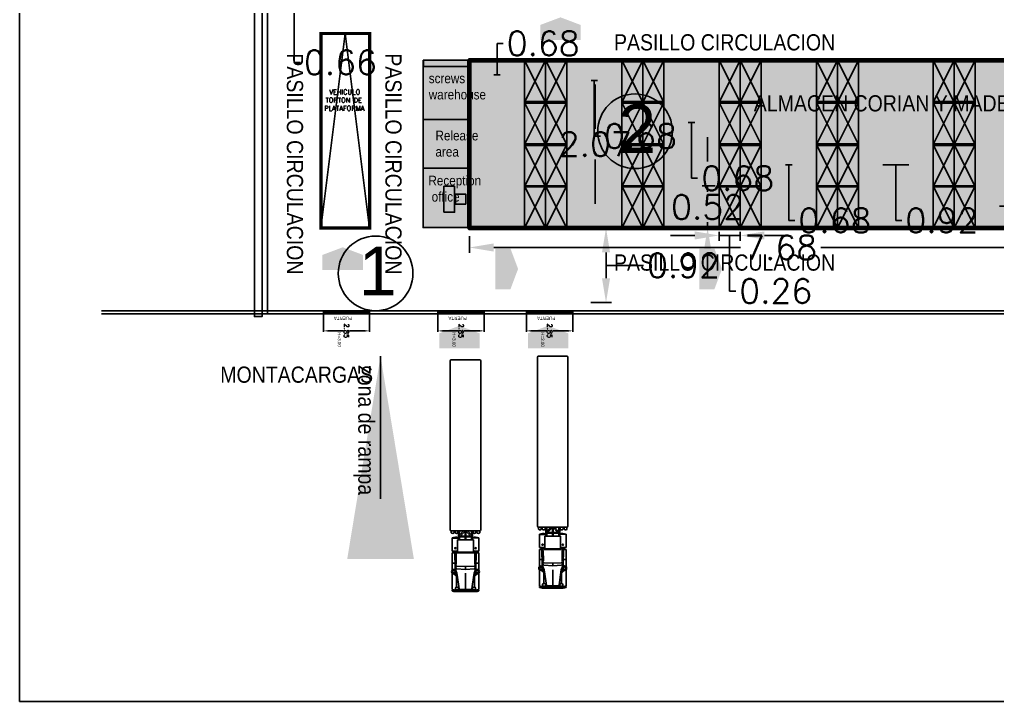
# Model space of a CAD drawing. Header units: millimetres. Extents: x 27 to 199, y 478 to 592.
# Drawn here: x 26.5 to 86.8, y 478 to 520.1 of the extents above; entities that cross this region are included whole.
import ezdxf

# ---------------------------------------------------------------- set-up
doc = ezdxf.new("R2010")
doc.units = ezdxf.units.MM
doc.linetypes.add('DASHDOT', pattern=[25.4, 12.7, -6.35, 0, -6.35])
for name, color, linetype in [('1- 3', 3, 'Continuous'), ('1- muro de carga', 5, 'Continuous'), ('8 flmat', 1, 'Continuous'), ('8 hatch 2', 104, 'Continuous'), ('8 text 1', 7, 'Continuous'), ('DIM GENERAL', 1, 'Continuous'), ('dim-75', 2, 'Continuous'), ('ejes', 140, 'DASHDOT'), ('LINEA LIMITE DE ZONIFICACION', 2, 'Continuous')]:
    doc.layers.add(name, color=color, linetype=linetype)
doc.styles.add('ARRAY BASE$0$Standard', font='arial.ttf')
doc.styles.get("Standard").update_dxf_attribs({"font": 'arial.ttf'})
doc.styles.add('TEXTO GENERAL', font='tt0009m_.ttf', dxfattribs={"width": 0.9, "height": 1})
doc.styles.add('TEXTOS', font='romans.shx')
doc.dimstyles.new('DIM-75P', dxfattribs={"dimtxt": 0.3, "dimasz": 0.3, "dimexe": 0.0675, "dimexo": 0.0468, "dimgap": 0.0375, "dimtad": 0, "dimtih": 1, "dimtoh": 1, "dimzin": 0, "dimdsep": 46, "dimtxsty": 'TEXTOS', "dimcen": 0.3, "dimclrd": 1, "dimclre": 1, "dimclrt": 2, "dimadec": 0, "dimazin": 0, "dimtfac": 1, "dimtmove": 1, "dimatfit": 3, "dimldrblk": 'flecha', "dimfxl": 0.045, "dimtolj": 1, "dimtzin": 0, "dimlwd": -1, "dimlwe": -1, "dimarcsym": 0})
doc.dimstyles.new('ISO-25', dxfattribs={"dimtxt": 2.5, "dimasz": 2.5, "dimexe": 1.25, "dimexo": 0.625, "dimtad": 1, "dimtxsty": 'Standard', "dimcen": 2.5, "dimadec": 0, "dimazin": 0, "dimtfac": 1, "dimtmove": 0, "dimatfit": 3, "dimfxl": 1, "dimarcsym": 0})

# ---------------------------------------------------------------- blocks, each defined once
blk = doc.blocks.new('*D5')
at = {"layer": 'Defpoints', "color": 0, "ltscale": 0.01, "transparency": 16777216}
for p in [(1.352, 1.243), (-1.5, 0.15), (1.352, 0.15)]:
    blk.add_point(p, dxfattribs=at)
at = {"layer": 'DIM GENERAL', "color": 1, "ltscale": 0.01, "transparency": 16777216}
for p, q in [((-1.5, 0.197), (-1.5, 1.31)), ((-1.2, 1.243), (-0.261, 1.243)), ((1.052, 1.243), (0.114, 1.243)), ((1.352, 0.197), (1.352, 1.31))]:
    blk.add_line(p, q, dxfattribs=at)
for points in [[(-1.2, 1.193), (-1.2, 1.293), (-1.5, 1.243)], [(1.052, 1.193), (1.052, 1.293), (1.352, 1.243)]]:
    blk.add_solid(points, dxfattribs=at)
at = {"layer": 'DIM GENERAL', "color": 2, "ltscale": 0.01, "transparency": 16777216, "insert": (-0.074, 1.243), "char_height": 0.3, "attachment_point": 5, "rotation": 90, "style": 'TEXTOS'}
blk.add_mtext('\\A1;2.85', dxfattribs=at)
blk = doc.blocks.new('flecha')
at = {"ltscale": 6}
for points in [[(-0.021, 0.03), (-0.106, 0.13), (-0.124, 0.055), (-0.124, 0.212)], [(-0.021, -0.03), (-0.106, -0.13), (-0.124, -0.055), (-0.124, -0.212)]]:
    blk.add_hatch(color=256, dxfattribs=at).paths.add_polyline_path(points)
for p, q in [((0.009, -0.017), (-0.137, 0.242)), ((0.009, 0.017), (-0.137, -0.242)), ((-0.127, 0.244), (-0.127, 0.025)), ((-0.127, 0.025), (-0.104, 0.122)), ((0, 0), (-0.104, 0.122)), ((0, 0), (-0.104, -0.122)), ((-0.127, -0.025), (-0.127, -0.244)), ((-0.127, -0.025), (-0.104, -0.122))]:
    blk.add_line(p, q, dxfattribs=at)
for points in [[(-0.021, 0.03), (-0.106, 0.13), (-0.124, 0.055), (-0.124, 0.212)], [(-0.021, -0.03), (-0.106, -0.13), (-0.124, -0.055), (-0.124, -0.212)]]:
    blk.add_lwpolyline(points, close=True, dxfattribs=at)
blk = doc.blocks.new('*D42')
at = {"layer": 'Defpoints', "color": 0, "ltscale": 0.01, "transparency": 16777216}
for p in [(45.098, 521.487), (41.798, 521.162), (41.798, 520.845)]:
    blk.add_point(p, dxfattribs=at)
at = {"layer": 'DIM GENERAL', "color": 1, "ltscale": 0.01, "transparency": 16777216}
for p, q in [((40.298, 520.845), (38.798, 520.845)), ((41.798, 520.928), (41.798, 520.507)), ((45.098, 520.845), (41.798, 520.845)), ((45.098, 520.845), (41.798, 520.845)), ((43.448, 520.845), (43.448, 517.413)), ((45.098, 521.253), (45.098, 520.507)), ((46.598, 520.845), (48.098, 520.845)), ((43.448, 517.413), (43.823, 517.413))]:
    blk.add_line(p, q, dxfattribs=at)
for points in [[(40.298, 521.095), (40.298, 520.595), (41.798, 520.845)], [(46.598, 521.095), (46.598, 520.595), (45.098, 520.845)]]:
    blk.add_solid(points, dxfattribs=at)
at = {"layer": 'DIM GENERAL', "color": 2, "ltscale": 0.01, "transparency": 16777216, "insert": (46.296, 517.413), "char_height": 1.5, "attachment_point": 5, "style": 'TEXTOS'}
blk.add_mtext('\\A1;0.66', dxfattribs=at)
blk = doc.blocks.new('*D43')
at = {"layer": 'Defpoints', "color": 0, "ltscale": 0.01, "transparency": 16777216}
for p in [(63.418, 507.195), (61.502, 502.597), (62.683, 502.597)]:
    blk.add_point(p, dxfattribs=at)
at = {"layer": 'LINEA LIMITE DE ZONIFICACION', "color": 1, "ltscale": 0.01, "transparency": 16777216}
for p, q in [((63.184, 507.195), (62.345, 507.195)), ((62.683, 505.695), (62.683, 504.097)), ((62.683, 504.896), (64.614, 504.896)), ((64.614, 504.896), (64.989, 504.896)), ((61.736, 502.597), (63.02, 502.597))]:
    blk.add_line(p, q, dxfattribs=at)
for points in [[(62.433, 505.695), (62.933, 505.695), (62.683, 507.195)], [(62.433, 504.097), (62.933, 504.097), (62.683, 502.597)]]:
    blk.add_solid(points, dxfattribs=at)
at = {"layer": 'LINEA LIMITE DE ZONIFICACION', "color": 2, "ltscale": 0.01, "transparency": 16777216, "insert": (67.462, 504.896), "char_height": 1.5, "attachment_point": 5, "style": 'TEXTOS'}
blk.add_mtext('\\A1;0.92', dxfattribs=at)
blk = doc.blocks.new('ARRAY BASE$0$TRAILER')
for p, q in [((3139.685, 2347.595), (3139.685, 2358.025)), ((3139.744, 2358.083), (3141.501, 2358.083)), ((3141.56, 2347.595), (3141.56, 2358.025)), ((3139.744, 2347.537), (3141.501, 2347.537)), ((3139.744, 2347.411), (3139.744, 2347.537)), ((3139.919, 2347.411), (3139.919, 2347.537)), ((3139.978, 2347.411), (3139.978, 2347.537)), ((3140.154, 2347.411), (3140.154, 2347.537)), ((3140.193, 2347.537), (3140.193, 2346.99)), ((3140.251, 2346.99), (3140.251, 2347.537)), ((3140.251, 2347.262), (3140.506, 2347.537)), ((3140.305, 2347.205), (3140.623, 2347.548)), ((3140.603, 2347.205), (3140.603, 2347.527)), ((3140.623, 2347.548), (3140.94, 2347.205)), ((3140.642, 2347.205), (3140.642, 2347.527)), ((3140.739, 2347.537), (3140.994, 2347.262)), ((3140.994, 2347.537), (3140.994, 2346.99)), ((3141.052, 2347.537), (3141.052, 2346.99)), ((3141.091, 2347.411), (3141.091, 2347.537)), ((3141.267, 2347.411), (3141.267, 2347.537)), ((3141.326, 2347.411), (3141.326, 2347.537)), ((3141.501, 2347.411), (3141.501, 2347.537)), ((3139.802, 2347.107), (3139.802, 2346.287)), ((3139.802, 2347.088), (3140.193, 2347.088)), ((3140.134, 2346.209), (3140.134, 2346.99)), ((3141.111, 2346.99), (3140.134, 2346.99)), ((3140.994, 2347.205), (3140.251, 2347.205)), ((3140.251, 2347.166), (3140.994, 2347.166)), ((3140.603, 2347.166), (3140.603, 2346.99)), ((3140.642, 2346.99), (3140.642, 2347.166)), ((3141.052, 2347.107), (3141.443, 2347.107)), ((3141.111, 2346.209), (3141.111, 2346.99)), ((3141.443, 2347.107), (3141.443, 2346.287)), ((3140.134, 2346.287), (3139.802, 2346.287)), ((3141.443, 2346.287), (3141.111, 2346.287)), ((3139.958, 2346.17), (3139.802, 2346.17)), ((3139.802, 2345.113), (3139.802, 2346.17)), ((3141.287, 2346.209), (3139.958, 2346.209)), ((3139.958, 2346.209), (3139.978, 2345.193)), ((3139.999, 2346.111), (3140.013, 2345.419)), ((3139.999, 2346.111), (3140.038, 2346.111)), ((3140.038, 2346.111), (3140.05, 2345.494)), ((3141.169, 2346.17), (3140.076, 2346.17)), ((3141.207, 2346.111), (3141.195, 2345.494)), ((3141.246, 2346.111), (3141.207, 2346.111)), ((3141.246, 2346.111), (3141.232, 2345.419)), ((3141.287, 2346.209), (3141.267, 2345.193)), ((3141.443, 2346.17), (3141.287, 2346.17)), ((3141.443, 2346.17), (3141.443, 2345.113)), ((3139.958, 2345.545), (3139.802, 2345.545)), ((3139.978, 2345.193), (3140.095, 2344.92)), ((3140.05, 2345.494), (3140.013, 2345.419)), ((3140.056, 2345.388), (3140.017, 2345.31)), ((3140.017, 2345.31), (3140.037, 2345.232)), ((3140.037, 2345.232), (3140.076, 2345.193)), ((3140.056, 2345.388), (3140.095, 2345.349)), ((3140.623, 2345.154), (3140.076, 2345.193)), ((3140.095, 2345.349), (3140.623, 2345.33)), ((3141.15, 2345.349), (3140.623, 2345.33)), ((3140.623, 2345.33), (3140.623, 2345.154)), ((3140.623, 2345.33), (3140.623, 2345.154)), ((3140.623, 2345.154), (3141.169, 2345.193)), ((3141.189, 2345.388), (3141.15, 2345.349)), ((3141.267, 2345.193), (3141.15, 2344.92)), ((3141.208, 2345.232), (3141.169, 2345.193)), ((3141.189, 2345.388), (3141.228, 2345.31)), ((3141.195, 2345.494), (3141.232, 2345.419)), ((3141.228, 2345.31), (3141.208, 2345.232)), ((3141.443, 2345.545), (3141.287, 2345.545)), ((3139.802, 2343.924), (3139.802, 2344.922)), ((3139.9, 2344.881), (3140.126, 2344.707)), ((3140.109, 2344.824), (3139.998, 2344.92)), ((3140.076, 2344.06), (3140.076, 2344.744)), ((3140.095, 2344.92), (3140.251, 2343.826)), ((3140.623, 2343.924), (3140.623, 2344.92)), ((3141.15, 2344.92), (3140.994, 2343.826)), ((3141.345, 2344.881), (3141.12, 2344.707)), ((3141.136, 2344.824), (3141.248, 2344.92)), ((3141.169, 2344.06), (3141.169, 2344.744)), ((3141.443, 2344.922), (3141.443, 2343.924)), ((3139.802, 2343.884), (3139.802, 2343.826)), ((3139.998, 2343.982), (3139.998, 2343.904)), ((3139.998, 2343.904), (3140.193, 2343.904)), ((3140.248, 2343.845), (3139.998, 2343.845)), ((3140.076, 2344.06), (3140.115, 2344.06)), ((3140.193, 2343.982), (3140.193, 2343.904)), ((3140.193, 2343.963), (3140.229, 2343.963)), ((3141.009, 2343.924), (3140.236, 2343.924)), ((3140.997, 2343.845), (3141.248, 2343.845)), ((3141.052, 2343.963), (3141.016, 2343.963)), ((3141.052, 2343.982), (3141.052, 2343.904)), ((3141.248, 2343.904), (3141.052, 2343.904)), ((3141.169, 2344.06), (3141.13, 2344.06)), ((3141.248, 2343.982), (3141.248, 2343.904)), ((3141.443, 2343.884), (3141.443, 2343.826)), ((3141.248, 2343.787), (3139.998, 2343.787)), ((3140.251, 2343.826), (3140.994, 2343.826))]:
    blk.add_line(p, q)
for centre, radius in [((3139.998, 2346.463), 0.0391), ((3141.248, 2346.463), 0.0391), ((3139.9, 2345.017), 0.137), ((3139.9, 2345.017), 0.0781), ((3141.345, 2345.017), 0.137), ((3141.345, 2345.017), 0.0781), ((3140.623, 2343.865), 0.0391)]:
    blk.add_circle(centre, radius)
for centre, radius, start, end in [((3139.744, 2358.025), 0.0586, 90, 180), ((3141.501, 2358.025), 0.0586, 0, 90), ((3139.744, 2347.595), 0.0586, 180, 270), ((3141.501, 2347.595), 0.0586, 270, 0), ((3139.832, 2347.491), 0.118, 222.07502, 317.92498), ((3140.037, 2346.424), 0.723, 77.51311, 108.92464), ((3140.066, 2347.491), 0.118, 222.07502, 317.92498), ((3141.208, 2346.424), 0.723, 71.07536, 102.48689), ((3141.179, 2347.491), 0.118, 222.07502, 317.92498), ((3141.414, 2347.491), 0.118, 222.07502, 317.92498), ((3140.037, 2346.97), 0.723, 251.07536, 277.76643), ((3141.208, 2346.97), 0.723, 262.23357, 288.92464), ((3139.939, 2344.143), 0.259, 238.10921, 283.0861), ((3140.144, 2345.086), 1.249, 254.11615, 263.26399), ((3140.076, 2343.982), 0.0781, 90, 180), ((3140.046, 2343.933), 0.0488, 216.8699, 323.1301), ((3140.144, 2343.933), 0.0488, 216.8699, 323.1301), ((3140.115, 2343.982), 0.0781, 0, 90), ((3141.13, 2343.982), 0.0781, 90, 180), ((3141.101, 2343.933), 0.0488, 216.8699, 323.1301), ((3141.199, 2343.933), 0.0488, 216.8699, 323.1301), ((3141.169, 2343.982), 0.0781, 0, 90), ((3141.306, 2344.143), 0.259, 256.9139, 301.89079), ((3141.101, 2345.086), 1.249, 276.73601, 285.88385), ((3140.144, 2345.027), 1.249, 254.11615, 263.26399), ((3141.101, 2345.027), 1.249, 276.73601, 285.88385)]:
    blk.add_arc(centre, radius, start, end)
blk = doc.blocks.new('*D50')
at = {"layer": 'Defpoints', "color": 0, "ltscale": 0.01, "transparency": 16777216}
for p in [(54.258, 506.923), (92.66, 506.896), (54.258, 505.998)]:
    blk.add_point(p, dxfattribs=at)
at = {"layer": 'LINEA LIMITE DE ZONIFICACION', "color": 1, "ltscale": 0.01, "transparency": 16777216}
for p, q in [((54.258, 506.689), (54.258, 505.661)), ((92.66, 506.662), (92.66, 505.661)), ((55.758, 505.998), (70.986, 505.998)), ((91.16, 505.998), (75.932, 505.998))]:
    blk.add_line(p, q, dxfattribs=at)
for points in [[(55.758, 506.248), (55.758, 505.748), (54.258, 505.998)], [(91.16, 506.248), (91.16, 505.748), (92.66, 505.998)]]:
    blk.add_solid(points, dxfattribs=at)
at = {"layer": 'LINEA LIMITE DE ZONIFICACION', "color": 2, "ltscale": 0.01, "transparency": 16777216, "insert": (73.459, 505.998), "char_height": 1.5, "attachment_point": 5, "style": 'TEXTOS'}
blk.add_mtext('\\A1;7.68', dxfattribs=at)
blk = doc.blocks.new('*D51')
at = {"layer": 'Defpoints', "color": 0, "ltscale": 2, "transparency": 16777216}
for p in [(60.648, 517.547), (60.648, 507.197), (62.014, 507.197)]:
    blk.add_point(p, dxfattribs=at)
at = {"layer": 'dim-75', "color": 1, "ltscale": 2, "transparency": 16777216}
for p, q in [((60.882, 517.547), (62.351, 517.547)), ((62.014, 516.047), (62.014, 513.31)), ((62.014, 508.697), (62.014, 511.435)), ((60.882, 507.197), (62.351, 507.197))]:
    blk.add_line(p, q, dxfattribs=at)
for points in [[(61.764, 516.047), (62.264, 516.047), (62.014, 517.547)], [(61.764, 508.697), (62.264, 508.697), (62.014, 507.197)]]:
    blk.add_solid(points, dxfattribs=at)
at = {"layer": 'dim-75', "color": 2, "ltscale": 2, "transparency": 16777216, "insert": (62.014, 512.372), "char_height": 1.5, "attachment_point": 5, "style": 'TEXTOS'}
blk.add_mtext('\\A1;2.07', dxfattribs=at)
blk = doc.blocks.new('ARRAY BASE$0$Rack madera')
for p, q in [((0.002, 0.002), (0.002, 1.302)), ((0.002, 1.302), (0.052, 1.302)), ((2.602, 1.302), (0.002, 0.002)), ((0.002, 1.302), (2.602, 0.002)), ((2.552, 1.302), (0.052, 1.302)), ((0.052, 1.302), (0.052, 0.002)), ((2.552, 0.002), (2.552, 1.302)), ((2.602, 1.302), (2.552, 1.302)), ((2.602, 0.002), (2.602, 1.302)), ((0.052, 0.002), (0.002, 0.002)), ((0.052, 0.002), (2.552, 0.002)), ((2.552, 0.002), (2.602, 0.002))]:
    blk.add_line(p, q)
blk = doc.blocks.new('*D52')
at = {"layer": 'Defpoints', "color": 0, "ltscale": 2, "transparency": 16777216}
for p in [(54.258, 516.639), (57.658, 516.656), (57.658, 516.639)]:
    blk.add_point(p, dxfattribs=at)
at = {"layer": 'dim-75', "color": 1, "ltscale": 2, "transparency": 16777216}
for p, q in [((55.958, 516.656), (55.958, 518.587)), ((55.958, 518.587), (56.333, 518.587)), ((54.258, 516.873), (54.258, 516.993)), ((55.758, 516.656), (56.158, 516.656)), ((57.658, 516.873), (57.658, 516.993))]:
    blk.add_line(p, q, dxfattribs=at)
for points in [[(55.758, 516.906), (55.758, 516.406), (54.258, 516.656)], [(56.158, 516.906), (56.158, 516.406), (57.658, 516.656)]]:
    blk.add_solid(points, dxfattribs=at)
at = {"layer": 'dim-75', "color": 2, "ltscale": 2, "transparency": 16777216, "insert": (58.806, 518.587), "char_height": 1.5, "attachment_point": 5, "style": 'TEXTOS'}
blk.add_mtext('\\A1;0.68', dxfattribs=at)
blk = doc.blocks.new('*D53')
at = {"layer": 'Defpoints', "color": 0, "ltscale": 2, "transparency": 16777216}
for p in [(60.258, 516.656), (63.658, 516.656), (63.658, 516.303)]:
    blk.add_point(p, dxfattribs=at)
at = {"layer": 'dim-75', "color": 1, "ltscale": 2, "transparency": 16777216}
for p, q in [((60.258, 516.422), (60.258, 515.965)), ((61.758, 516.303), (62.158, 516.303)), ((61.958, 516.303), (61.958, 512.871)), ((63.658, 516.422), (63.658, 515.965)), ((61.958, 512.871), (62.333, 512.871))]:
    blk.add_line(p, q, dxfattribs=at)
for points in [[(61.758, 516.553), (61.758, 516.053), (60.258, 516.303)], [(62.158, 516.553), (62.158, 516.053), (63.658, 516.303)]]:
    blk.add_solid(points, dxfattribs=at)
at = {"layer": 'dim-75', "color": 2, "ltscale": 2, "transparency": 16777216, "insert": (64.806, 512.871), "char_height": 1.5, "attachment_point": 5, "style": 'TEXTOS'}
blk.add_mtext('\\A1;0.68', dxfattribs=at)
blk = doc.blocks.new('*D54')
at = {"layer": 'Defpoints', "color": 0, "ltscale": 2, "transparency": 16777216}
for p in [(66.258, 514.056), (69.658, 514.056), (69.658, 513.703)]:
    blk.add_point(p, dxfattribs=at)
at = {"layer": 'dim-75', "color": 1, "ltscale": 2, "transparency": 16777216}
for p, q in [((66.258, 513.822), (66.258, 513.365)), ((67.758, 513.703), (68.158, 513.703)), ((67.958, 513.703), (67.958, 510.271)), ((69.658, 513.822), (69.658, 513.365)), ((67.958, 510.271), (68.333, 510.271))]:
    blk.add_line(p, q, dxfattribs=at)
for points in [[(67.758, 513.953), (67.758, 513.453), (66.258, 513.703)], [(68.158, 513.953), (68.158, 513.453), (69.658, 513.703)]]:
    blk.add_solid(points, dxfattribs=at)
at = {"layer": 'dim-75', "color": 2, "ltscale": 2, "transparency": 16777216, "insert": (70.806, 510.271), "char_height": 1.5, "attachment_point": 5, "style": 'TEXTOS'}
blk.add_mtext('\\A1;0.68', dxfattribs=at)
blk = doc.blocks.new('*D55')
at = {"layer": 'Defpoints', "color": 0, "ltscale": 2, "transparency": 16777216}
for p in [(72.258, 511.456), (75.658, 511.456), (75.658, 511.103)]:
    blk.add_point(p, dxfattribs=at)
at = {"layer": 'dim-75', "color": 1, "ltscale": 2, "transparency": 16777216}
for p, q in [((72.258, 511.222), (72.258, 510.765)), ((73.758, 511.103), (74.158, 511.103)), ((73.958, 511.103), (73.958, 507.671)), ((75.658, 511.222), (75.658, 510.765)), ((73.958, 507.671), (74.333, 507.671))]:
    blk.add_line(p, q, dxfattribs=at)
for points in [[(73.758, 511.353), (73.758, 510.853), (72.258, 511.103)], [(74.158, 511.353), (74.158, 510.853), (75.658, 511.103)]]:
    blk.add_solid(points, dxfattribs=at)
at = {"layer": 'dim-75', "color": 2, "ltscale": 2, "transparency": 16777216, "insert": (76.806, 507.671), "char_height": 1.5, "attachment_point": 5, "style": 'TEXTOS'}
blk.add_mtext('\\A1;0.68', dxfattribs=at)
blk = doc.blocks.new('*D56')
at = {"layer": 'Defpoints', "color": 0, "ltscale": 2, "transparency": 16777216}
for p in [(78.258, 511.456), (82.858, 511.456), (82.858, 511.103)]:
    blk.add_point(p, dxfattribs=at)
at = {"layer": 'dim-75', "color": 1, "ltscale": 2, "transparency": 16777216}
for p, q in [((78.258, 511.222), (78.258, 510.765)), ((79.758, 511.103), (81.358, 511.103)), ((80.558, 511.103), (80.558, 507.671)), ((82.858, 511.222), (82.858, 510.765)), ((80.558, 507.671), (80.933, 507.671))]:
    blk.add_line(p, q, dxfattribs=at)
for points in [[(79.758, 511.353), (79.758, 510.853), (78.258, 511.103)], [(81.358, 511.353), (81.358, 510.853), (82.858, 511.103)]]:
    blk.add_solid(points, dxfattribs=at)
at = {"layer": 'dim-75', "color": 2, "ltscale": 2, "transparency": 16777216, "insert": (83.406, 507.671), "char_height": 1.5, "attachment_point": 5, "style": 'TEXTOS'}
blk.add_mtext('\\A1;0.92', dxfattribs=at)
blk = doc.blocks.new('*D57')
at = {"layer": 'Defpoints', "color": 0, "ltscale": 2, "transparency": 16777216}
for p in [(85.458, 508.906), (90.058, 508.906), (90.058, 508.553)]:
    blk.add_point(p, dxfattribs=at)
at = {"layer": 'dim-75', "color": 1, "ltscale": 2, "transparency": 16777216}
for p, q in [((85.458, 508.672), (85.458, 508.215)), ((90.058, 508.672), (90.058, 508.215)), ((86.958, 508.553), (88.558, 508.553)), ((87.758, 508.553), (87.758, 505.121)), ((87.758, 505.121), (88.133, 505.121))]:
    blk.add_line(p, q, dxfattribs=at)
for points in [[(86.958, 508.803), (86.958, 508.303), (85.458, 508.553)], [(88.558, 508.803), (88.558, 508.303), (90.058, 508.553)]]:
    blk.add_solid(points, dxfattribs=at)
at = {"layer": 'dim-75', "color": 2, "ltscale": 2, "transparency": 16777216, "insert": (90.607, 505.121), "char_height": 1.5, "attachment_point": 5, "style": 'TEXTOS'}
blk.add_mtext('\\A1;0.92', dxfattribs=at)
blk = doc.blocks.new('*D58')
at = {"layer": 'Defpoints', "color": 0, "ltscale": 2, "transparency": 16777216}
for p in [(69.658, 509.797), (68.95, 507.195), (69.656, 507.195)]:
    blk.add_point(p, dxfattribs=at)
at = {"layer": 'ejes', "color": 1, "ltscale": 2, "transparency": 16777216}
for p, q in [((68.95, 511.297), (68.95, 512.797)), ((69.424, 509.797), (68.612, 509.797)), ((68.95, 509.797), (68.95, 509.434)), ((68.95, 507.195), (68.95, 507.559)), ((69.422, 507.195), (68.612, 507.195)), ((68.95, 505.695), (68.95, 504.195))]:
    blk.add_line(p, q, dxfattribs=at)
for points in [[(68.7, 511.297), (69.2, 511.297), (68.95, 509.797)], [(68.7, 505.695), (69.2, 505.695), (68.95, 507.195)]]:
    blk.add_solid(points, dxfattribs=at)
at = {"layer": 'ejes', "color": 2, "ltscale": 2, "transparency": 16777216, "insert": (68.95, 508.496), "char_height": 1.5, "attachment_point": 5, "style": 'TEXTOS'}
blk.add_mtext('\\A1;0.52', dxfattribs=at)
blk = doc.blocks.new('*D59')
at = {"layer": 'Defpoints', "color": 0, "ltscale": 2, "transparency": 16777216}
for p in [(69.656, 507.195), (70.956, 507.195), (69.656, 506.741)]:
    blk.add_point(p, dxfattribs=at)
at = {"layer": 'ejes', "color": 1, "ltscale": 2, "transparency": 16777216}
for p, q in [((69.656, 506.961), (69.656, 506.403)), ((70.956, 506.961), (70.956, 506.403)), ((68.156, 506.741), (66.656, 506.741)), ((70.956, 506.741), (69.656, 506.741)), ((70.956, 506.741), (69.656, 506.741)), ((70.306, 506.741), (70.306, 503.31)), ((72.456, 506.741), (73.956, 506.741)), ((70.306, 503.31), (70.681, 503.31))]:
    blk.add_line(p, q, dxfattribs=at)
for points in [[(68.156, 506.991), (68.156, 506.491), (69.656, 506.741)], [(72.456, 506.991), (72.456, 506.491), (70.956, 506.741)]]:
    blk.add_solid(points, dxfattribs=at)
at = {"layer": 'ejes', "color": 2, "ltscale": 2, "transparency": 16777216, "insert": (73.154, 503.31), "char_height": 1.5, "attachment_point": 5, "style": 'TEXTOS'}
blk.add_mtext('\\A1;0.26', dxfattribs=at)
blk = doc.blocks.new('*E60')
at = {"layer": '8 hatch 2', "ltscale": 2, "transparency": 33554483}
h = blk.add_hatch(color=130, dxfattribs=at)
h.dxf.hatch_style = 1
h.paths.add_polyline_path([(50.862, 15.452), (50.86, 15.452), (9.612, 15.452), (9.612, 5.127), (50.862, 5.104)])
at = {"layer": '8 hatch 2', "ltscale": 2}
for p, q in [((3.3, 5.102), (4.8, 17.102)), ((4.8, 17.102), (6.3, 5.102))]:
    blk.add_line(p, q, dxfattribs=at)
at = {"layer": '8 hatch 2', "ltscale": 2, "const_width": 0.2}
blk.add_lwpolyline([(6.3, 5.102), (3.3, 5.102), (3.3, 17.102), (6.3, 17.102)], close=True, dxfattribs=at)
at = {"layer": '8 text 1', "ltscale": 2}
for centre in [(22.677, 11.07), (6.669, 2.304)]:
    blk.add_circle(centre, 2.304, dxfattribs=at)
for s, p in [('2', (21.634, 9.727)), ('1', (5.627, 0.961))]:
    blk.add_text(s, height=3, dxfattribs=at).set_placement(p)
blk = doc.blocks.new('ARRAY BASE$0$PUERTA TRANSICION')
at = {"color": 1}
for points in [[(-1.5, 0), (1.352, 0), (1.352, 0.15), (-1.5, 0.15)], [(1.352, 0.05), (1.352, 0.1), (-1.5, 0.1), (-1.5, 0.05)]]:
    blk.add_lwpolyline(points, close=True, dxfattribs=at)
at = {"color": 2, "ltscale": 0.01, "insert": (0.263, 1.323), "char_height": 0.2, "attachment_point": 1, "rotation": 90}
blk.add_mtext_dynamic_manual_height_columns('H=3.00', width=0.44515, gutter_width=12.5, heights=[0], dxfattribs=at)
at = {"insert": (-0.529, 0.563), "char_height": 0.2, "attachment_point": 1, "style": 'ARRAY BASE$0$Standard'}
blk.add_mtext_dynamic_manual_height_columns('\\pi0.1067;PUERTA', width=1.32555, gutter_width=13.918, heights=[0.278], dxfattribs=at)
at = {"layer": 'DIM GENERAL', "ltscale": 0.01}
dim = blk.add_linear_dim(base=(1.352, 1.243), p1=(-1.5, 0.15), p2=(1.352, 0.15), angle=180, dimstyle='DIM-75P', dxfattribs=at)
dim.commit()
dim.dimension.update_dxf_attribs({"geometry": '*D5', "text_midpoint": (-0.074, 1.243)})

msp = doc.modelspace()

# ---------------------------------------------------------------- linework, layer by layer
at = {"ltscale": 2}
for p, q in [((45.098, 507.197), (46.598, 519.197)), ((46.598, 519.197), (48.098, 507.197))]:
    msp.add_line(p, q, dxfattribs=at)
for points in [[(40.992, 581.677), (41.466, 581.677), (41.466, 501.735), (40.992, 501.735)], [(41.798, 501.898), (101.798, 501.898), (101.798, 581.898), (41.798, 581.898)], [(54.258, 513.9), (51.41, 513.9), (51.41, 517.547), (54.258, 517.547)], [(54.257, 517.547), (51.412, 517.547), (51.412, 517.171), (54.257, 517.171)], [(54.258, 510.884), (51.398, 510.884), (51.398, 513.9), (54.258, 513.9)], [(54.258, 507.222), (51.398, 507.222), (51.398, 510.884), (54.258, 510.884)], [(52.685, 508.173), (53.335, 508.173), (53.335, 509.773), (52.685, 509.773)], [(54.036, 508.681), (53.386, 508.681), (53.386, 509.281), (54.036, 509.281)]]:
    msp.add_lwpolyline(points, close=True)
msp.add_lwpolyline([(46.798, 581.898), (46.798, 581.898), (41.798, 581.898), (41.798, 501.898)])
msp.add_lwpolyline([(48.098, 507.197), (45.098, 507.197), (45.098, 519.197), (48.098, 519.197)], close=True, dxfattribs=at)
at = {"lineweight": 211}
msp.add_lwpolyline([(92.66, 507.195), (54.258, 507.195), (54.258, 517.547), (92.66, 517.547)], close=True, dxfattribs=at)
at = {"layer": '1- muro de carga', "ltscale": 2}
msp.add_lwpolyline([(26.501, 591.706), (198.723, 591.706), (198.723, 477.995), (26.501, 477.995)], close=True, dxfattribs=at)
at = {"layer": '1- muro de carga', "lineweight": 25}
for points in [[(31.563, 581.898), (121.798, 581.898), (143.283, 501.898), (31.563, 501.898)], [(31.563, 581.701), (121.638, 581.701), (143.022, 502.096), (31.563, 502.096)]]:
    msp.add_lwpolyline(points, dxfattribs=at)
at = {"layer": '8 flmat', "ltscale": 2}
for points in [[(59.873, 518.792, 2.5, 2.5, 0), (59.873, 519.256, 5, 0, 0), (59.873, 520.195, 0, 0, 0)], [(46.439, 504.607, 2.5, 2.5, 0), (46.439, 505.07, 5, 0, 0), (46.439, 506.01, 0, 0, 0)], [(55.855, 504.677, 2.5, 2.5, 0), (56.319, 504.677, 5, 0, 0), (57.258, 504.677, 0, 0, 0)], [(68.438, 504.677, 2.5, 2.5, 0), (68.901, 504.677, 5, 0, 0), (69.841, 504.677, 0, 0, 0)], [(53.641, 499.768, 2.5, 2.5, 0), (53.641, 500.232, 5, 0, 0), (53.641, 501.171, 0, 0, 0)], [(59.109, 499.768, 2.5, 2.5, 0), (59.109, 500.232, 5, 0, 0), (59.109, 501.171, 0, 0, 0)]]:
    msp.add_lwpolyline(points, format="xyseb", dxfattribs=at)
at = {"layer": 'ejes', "color": 2, "ltscale": 2}
msp.add_line((61.048, 507.197), (58.474, 507.197), dxfattribs=at)

# ---------------------------------------------------------------- block references
at = {"color": 1}
msp.add_blockref('*E60', (41.798, 502.096), dxfattribs=at)
at = {"lineweight": 211, "xscale": -1, "rotation": 270}
for p in [(57.656, 514.945), (58.956, 514.945), (63.656, 514.945), (64.956, 514.945), (69.656, 514.945), (70.956, 514.945), (75.656, 514.945), (76.956, 514.945), (57.656, 512.345), (58.956, 512.345), (63.656, 512.345), (64.956, 512.345), (69.656, 512.345), (70.956, 512.345), (75.656, 512.345), (76.956, 512.345), (57.656, 509.745), (58.956, 509.745), (63.656, 509.745), (64.956, 509.745), (69.656, 509.745), (70.956, 509.745), (75.656, 509.745), (76.956, 509.745), (57.656, 507.195), (58.956, 507.195), (63.656, 507.195), (64.956, 507.195), (69.656, 507.195), (70.956, 507.195), (75.656, 507.195), (76.956, 507.195)]:
    msp.add_blockref('ARRAY BASE$0$Rack madera', p, dxfattribs=at)
at = {"lineweight": 211, "rotation": 90}
for p in [(84.16, 514.945), (85.46, 514.945), (84.16, 512.345), (85.46, 512.345), (84.16, 509.745), (85.46, 509.745), (84.16, 507.195), (85.46, 507.195)]:
    msp.add_blockref('ARRAY BASE$0$Rack madera', p, dxfattribs=at)
at = {"rotation": 180}
for p in [(46.598, 502.098), (53.668, 502.098), (59.136, 502.098)]:
    msp.add_blockref('ARRAY BASE$0$PUERTA TRANSICION', p, dxfattribs=at)
for p in [(-3086.609, -1859.016), (-3081.228, -1858.797)]:
    msp.add_blockref('ARRAY BASE$0$TRAILER', p)

# ---------------------------------------------------------------- texts
at = {"char_height": 0.6, "attachment_point": 1, "style": 'TEXTO GENERAL'}
for s, insert in [('screws warehouse', (51.746, 516.733)), ('Release area', (52.16, 513.204)), ('Reception\\P office', (51.724, 510.428))]:
    msp.add_mtext_dynamic_manual_height_columns(s, width=3, gutter_width=62.5, heights=[21.705], dxfattribs=dict(at, insert=insert))
at = {"layer": '1- 3', "color": 2, "ltscale": 2, "insert": (45.316, 515.739), "char_height": 0.3, "width": 2.64469, "attachment_point": 1, "style": 'TEXTOS'}
msp.add_mtext('\\pi0.28663;VEHICULO\\P\\pi0.058058;TORTON DE \\P\\pi-0.020513;PLATAFORMA', dxfattribs=at)
at = {"layer": 'LINEA LIMITE DE ZONIFICACION', "ltscale": 0.01, "style": 'TEXTO GENERAL', "width": 0.9}
for s, p in [('PASILLO CIRCULACION', (63.174, 518.153)), ('ALMACEN CORIAN Y MADERA', (71.799, 514.391)), ('PASILLO CIRCULACION', (63.174, 504.569)), ('MONTACARGAS', (38.884, 497.654))]:
    msp.add_text(s, height=1, dxfattribs=at).set_placement(p)
for s, p in [('PASILLO CIRCULACION', (42.991, 517.978)), ('PASILLO CIRCULACION', (49.07, 517.978)), ('zona de rampa', (47.396, 498.748))]:
    msp.add_text(s, height=1, rotation=270, dxfattribs=at).set_placement(p)

# ---------------------------------------------------------------- dimensions: what is measured, and where the dimension line sits
at = {"layer": 'DIM GENERAL', "ltscale": 0.01}
dim = msp.add_linear_dim(base=(41.798, 520.845), p1=(45.098, 521.487), p2=(41.798, 521.162), dimstyle='DIM-75P', override={"dimscale": 5, "dimlfac": 0.2}, dxfattribs=at)
dim.commit()
dim.dimension.update_dxf_attribs({"geometry": '*D42', "text_midpoint": (44.01, 517.413)})
at = {"layer": 'dim-75', "ltscale": 2}
for p1, p2, distance, picture, middle in [((54.258, 516.639), (57.658, 516.639), 0.017, '*D52', (56.52, 518.587)), ((60.258, 516.656), (63.658, 516.656), -0.353, '*D53', (62.52, 512.871)), ((66.258, 514.056), (69.658, 514.056), -0.353, '*D54', (68.521, 510.271)), ((72.258, 511.456), (75.658, 511.456), -0.353, '*D55', (74.521, 507.671)), ((78.258, 511.456), (82.858, 511.456), -0.353, '*D56', (81.121, 507.671)), ((85.458, 508.906), (90.058, 508.906), -0.353, '*D57', (88.321, 505.121))]:
    dim = msp.add_aligned_dim(p1=p1, p2=p2, distance=distance, dimstyle='DIM-75P', override={"dimscale": 5, "dimlfac": 0.2}, dxfattribs=at)
    dim.commit()
    dim.dimension.update_dxf_attribs({"geometry": picture, "text_midpoint": middle})
dim = msp.add_linear_dim(base=(62.014, 507.197), p1=(60.648, 517.547), p2=(60.648, 507.197), angle=90, dimstyle='DIM-75P', override={"dimscale": 5, "dimlfac": 0.2}, dxfattribs=at)
dim.commit()
dim.dimension.update_dxf_attribs({"geometry": '*D51', "text_midpoint": (62.014, 512.372)})
at = {"layer": 'ejes', "ltscale": 2}
dim = msp.add_linear_dim(base=(68.95, 507.195), p1=(69.658, 509.797), p2=(69.656, 507.195), angle=90, dimstyle='DIM-75P', override={"dimscale": 5, "dimlfac": 0.2}, dxfattribs=at)
dim.commit()
dim.dimension.update_dxf_attribs({"geometry": '*D58', "text_midpoint": (68.95, 508.496)})
dim = msp.add_linear_dim(base=(69.656, 506.741), p1=(70.956, 507.195), p2=(69.656, 507.195), dimstyle='DIM-75P', override={"dimscale": 5, "dimlfac": 0.2}, dxfattribs=at)
dim.commit()
dim.dimension.update_dxf_attribs({"geometry": '*D59', "text_midpoint": (70.869, 503.31)})
at = {"layer": 'LINEA LIMITE DE ZONIFICACION', "ltscale": 0.01}
dim = msp.add_linear_dim(base=(54.258, 505.998), p1=(92.66, 506.896), p2=(54.258, 506.923), dimstyle='DIM-75P', override={"dimscale": 5, "dimlfac": 0.2}, dxfattribs=at)
dim.commit()
dim.dimension.update_dxf_attribs({"geometry": '*D50', "text_midpoint": (73.459, 505.998)})
dim = msp.add_linear_dim(base=(62.683, 502.597), p1=(63.418, 507.195), p2=(61.502, 502.597), angle=90, dimstyle='DIM-75P', override={"dimscale": 5, "dimlfac": 0.2}, dxfattribs=at)
dim.commit()
dim.dimension.update_dxf_attribs({"geometry": '*D43', "text_midpoint": (65.176, 504.896)})

# ---------------------------------------------------------------- leaders
at = {"ltscale": 2}
msp.add_leader([(48.772, 499.286), (48.772, 490.494)], dimstyle='ISO-25', override={"dimscale": 5}, dxfattribs=at)

doc.saveas('drawing.dxf')
